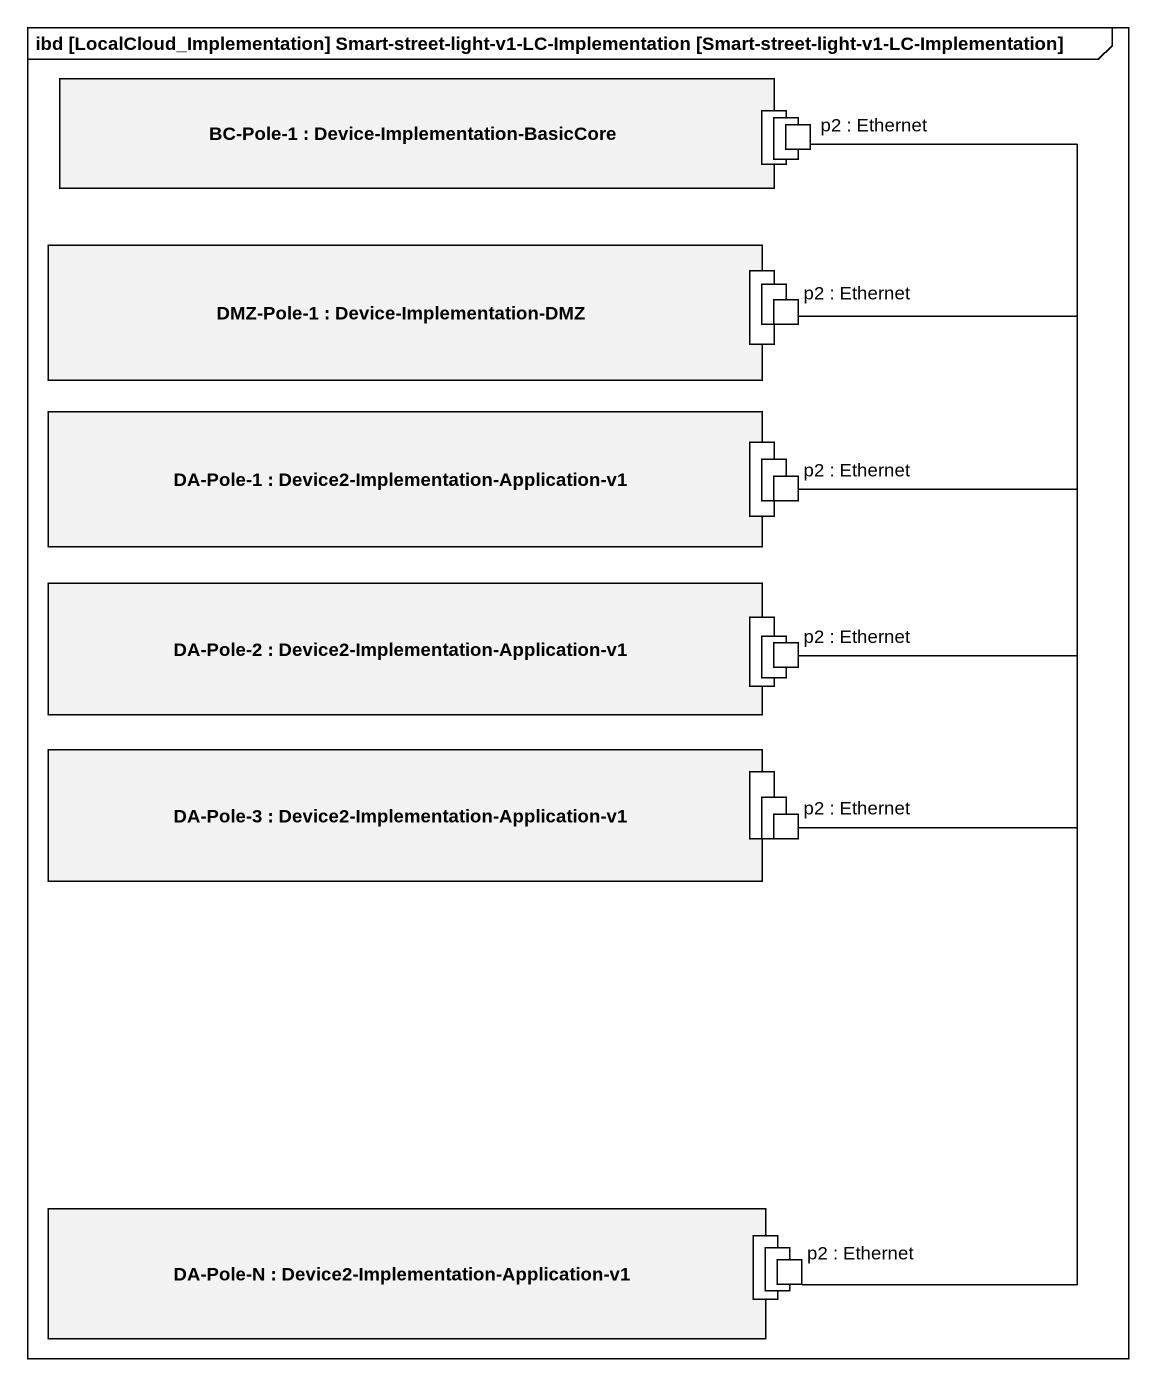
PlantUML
@startuml
mainframe ibd [LocalCloud_Implementation] Smart-street-light-v1-LC-Implementation [Smart-street-light-v1-LC-Implementation]
rectangle "BC-Pole-1 : Device-Implementation-BasicCore" as BC_Pole_1 {
  port " " as port1
}
rectangle " " as port2
rectangle "p2 : Ethernet" as p2_Ethernet
rectangle "DMZ-Pole-1 : Device-Implementation-DMZ" as DMZ_Pole_1 {
  port " " as port3
}
rectangle " " as port4
rectangle "p2 : Ethernet" as p2_Ethernet_2
rectangle "DA-Pole-1 : Device2-Implementation-Application-v1" as DA_Pole_1 {
  port " " as port5
}
rectangle " " as port6
rectangle "p2 : Ethernet" as p2_Ethernet_3
rectangle "DA-Pole-2 : Device2-Implementation-Application-v1" as DA_Pole_2 {
  port " " as port7
}
rectangle " " as port8
rectangle "p2 : Ethernet" as p2_Ethernet_4
rectangle "DA-Pole-3 : Device2-Implementation-Application-v1" as DA_Pole_3 {
  port " " as port9
}
rectangle " " as port10
rectangle "p2 : Ethernet" as p2_Ethernet_5
rectangle "DA-Pole-N : Device2-Implementation-Application-v1" as DA_Pole_N {
  port " " as port11
}
rectangle " " as port12
rectangle "p2 : Ethernet" as p2_Ethernet_6
p2_Ethernet -- p2_Ethernet_2
p2_Ethernet_2 -- p2_Ethernet_3
p2_Ethernet_3 -- p2_Ethernet_4
p2_Ethernet_4 -- p2_Ethernet_5
p2_Ethernet_5 -- p2_Ethernet_6
@enduml
